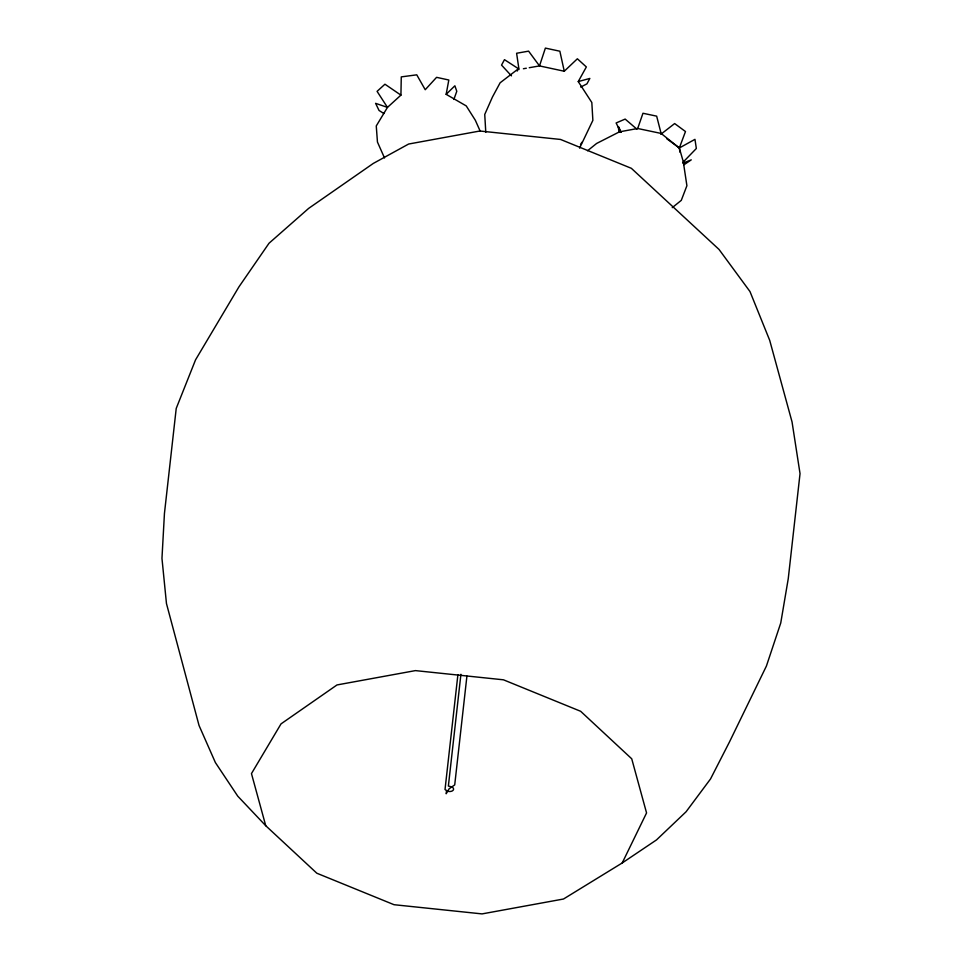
<?xml version="1.0" encoding="UTF-8"?>
<svg xmlns="http://www.w3.org/2000/svg" width="962" height="962" viewBox="0 0 962 962"><rect width="100%" height="100%" fill="white"/><g stroke="black" fill="none" stroke-linecap="round" stroke-linejoin="round"><path stroke-width="1.44" d="M384.511 157.948L377.453 142.051L376.262 125.95L387.47 107.383L400.926 95.13L401.274 76.888L416.762 74.832L425.228 89.719L436.58 77.333L448.821 80.014L446.152 94.324L466.245 105.916L475.336 120.262L480.05 130.856M457.888 674.795L445.021 789.537L447.895 791.305A4.461 2.706 6.4 0 0 453.018 790.379A4.461 2.706 6.4 0 0 452.08 786.976L448.376 786.062L460.918 674.302M446.512 790.764L446.176 793.746L449.122 788.792L454.713 784.908L466.919 676.118M587.554 150.757L596.596 143.47L619.432 131.854L637.686 128.499L642.965 113.263L656.661 116.149L661.098 133.429L679.328 147.98L683.285 161.724L686.904 185.714L681.288 200.361L672.246 207.648M453.872 99.447L456.782 91.294L454.882 85.798L446.152 94.324M622.21 862.974L646.56 812.938L631.733 758.802L580.651 711.291L503.451 679.809L415.416 670.61L337.001 684.944L281.024 723.881L251.467 773.592L265.74 825.721L316.823 873.219L394.023 904.701L482.058 913.9L563.504 899.013L622.21 862.974L656.493 839.922L686.074 811.772L710.533 778.943L729.485 741.93L766.413 666.041L780.747 623.003L788.251 578.679L800.035 473.629L792.051 421.957L769.696 340.32L749.987 291.558L719.035 249.447L631.361 168.314L560.569 139.454L479.834 131.012L408.622 144.035L373.292 163.432L308.646 208.393L269.023 243.242L238.925 286.88L195.551 359.836L176.226 408.417L164.442 513.48L161.965 558.369L166.462 603.535L199.038 725.48L215.392 762.577L237.746 796.151L265.74 825.721M517.183 71.044L518.446 68.723L504.473 59.668L501.551 65.103L511.447 75.866M579.593 148.136L592.869 120.37L591.822 102.501L578.246 81.566L586.351 66.943L577.368 58.778L564.273 71.236L539.502 65.909L529.256 67.713M580.519 144.48L581.962 142.232M682.659 162.626L696.344 148.497L694.961 139.346L679.328 147.98L666.582 138.6M660.786 134.331L674.651 123.557L685.485 131.541L679.328 147.98L679.966 152.249M518.446 68.723L500.12 82.792L492.436 97.054L484.74 114.442L485.786 132.311M684.018 164.73L691.269 159.86L683.056 163.095M580.699 87.061L586.916 83.874L589.838 78.439L578.246 81.566M523.4 68.747L526.322 68.23M637.686 128.499L661.098 133.429M383.814 113.492L379.04 110.462L375.601 103.343L387.47 107.383L377.08 91.366L384.944 84.211L400.926 95.13M636.916 129.173L625.156 119.084L616.113 122.98L620.875 132.335M618.65 126.792L621.019 132.107M564.273 71.236L559.86 51.214L545.382 48.1L539.502 65.909L528.595 51.142L516.606 53.259L518.999 69.517M618.253 126.78L619.047 132.01"/></g></svg>
